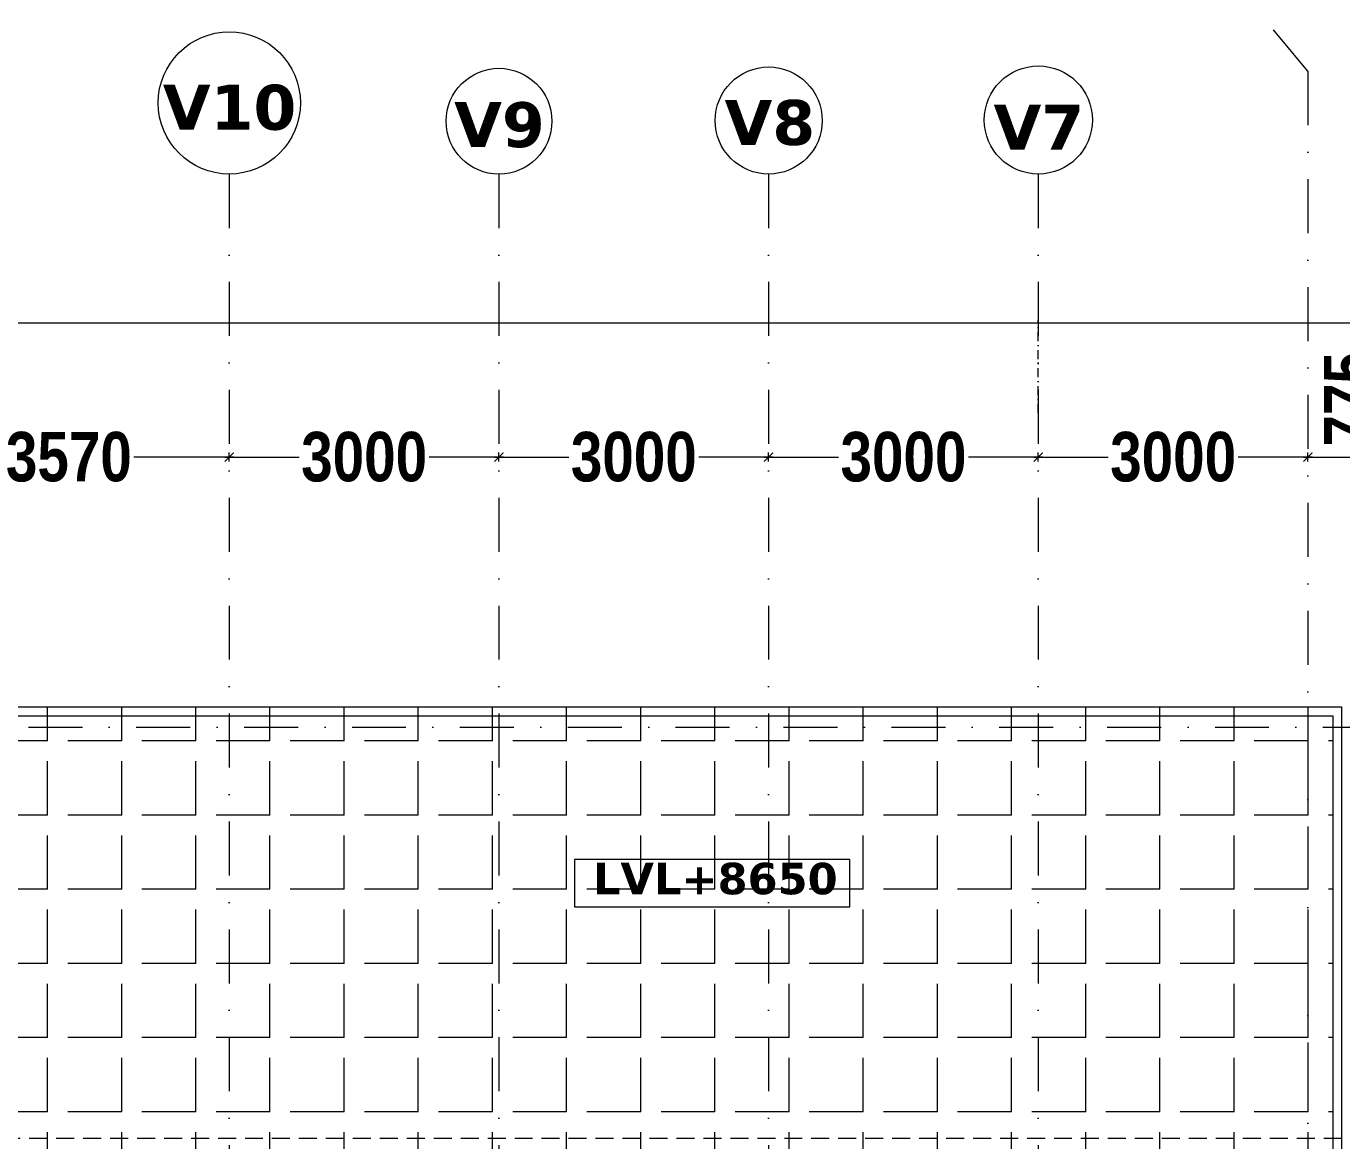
# Model space of a CAD drawing. Header units: millimetres. Extents: x -3092155 to 4513934, y -12317808 to 1850003.
# Drawn here: x -402592 to -387959, y -5510385 to -5497991 of the extents above; entities that cross this region are included whole.
import ezdxf

# ---------------------------------------------------------------- set-up
doc = ezdxf.new("R2010")
doc.units = ezdxf.units.MM
doc.header["$LTSCALE"] = 2
doc.header["$MEASUREMENT"] = 0
doc.header["$PDMODE"] = 34
doc.header["$PDSIZE"] = 500
doc.linetypes.add('DASHDOT', pattern=[1, 0.5, -0.25, 0, -0.25])
doc.linetypes.add('DASHED2', pattern=[0.375, 0.25, -0.125])
for name, color, linetype, lineweight in [('D DIM', 250, 'Continuous', 9), ('GRID', 251, 'DASHDOT', 5), ('HAT', 42, 'Continuous', 5), ('Layer1', 251, 'Continuous', 0), ('RAILING', 47, 'Continuous', 13), ('ST TEXT', 251, 'DASHDOT', 5), ('TEXT', 7, 'Continuous', 13)]:
    doc.layers.add(name, color=color, linetype=linetype, lineweight=lineweight)
doc.layers.add('DOT', color=7, linetype='DASHED2', lineweight=0, true_color=0x89067c)
doc.styles.add('COLOUMNN DIM', font='ARIALNB.TTF', dxfattribs={"height": 550})
doc.styles.add('INNER DIM', font='ARIALNB.TTF', dxfattribs={"height": 250})
doc.styles.add('style2', font='verdana.ttf')
doc.dimstyles.new('external final', dxfattribs={"dimscale": 0, "dimtxt": 250, "dimasz": 100, "dimexe": 50, "dimexo": 50, "dimgap": 50, "dimtad": 0, "dimdec": 0, "dimzin": 0, "dimdsep": 46, "dimtxsty": 'INNER DIM', "dimblk": 'ARCHTICK', "dimcen": 100, "dimdle": 50, "dimclrd": 256, "dimclre": 256, "dimclrt": 256, "dimadec": 0, "dimazin": 0, "dimtfac": 1, "dimtdec": 0, "dimtix": 1, "dimtmove": 1, "dimatfit": 3, "dimfxl": 50, "dimfxlon": 1, "dimtolj": 1, "dimtzin": 0, "dimlwd": -1, "dimlwe": -1, "dimarcsym": 1})

# ---------------------------------------------------------------- blocks, each defined once
blk = doc.blocks.new('_ArchTick')
at = {"color": 0, "linetype": 'ByBlock', "const_width": 0.15}
blk.add_lwpolyline([(-0.5, -0.5), (0.5, 0.5)], dxfattribs=at)
blk = doc.blocks.new('*D1008')
at = {"layer": 'D DIM', "ltscale": 100, "transparency": 16777216}
for p, q in [((-403904, -5502831), (-403904, -5502731)), ((-400334, -5502831), (-400334, -5502731)), ((-403954, -5502781), (-402843, -5502781)), ((-400284, -5502781), (-401395, -5502781))]:
    blk.add_line(p, q, dxfattribs=at)
at = {"layer": 'Defpoints', "color": 0, "lineweight": 50, "ltscale": 100, "transparency": 16777216}
for p in [(-400334, -5502781), (-403904, -5503520), (-400334, -5503611)]:
    blk.add_point(p, dxfattribs=at)
at = {"layer": 'D DIM', "ltscale": 100, "transparency": 16777216, "xscale": 100, "yscale": 100, "zscale": 100, "rotation": 180}
blk.add_blockref('_ArchTick', (-403904, -5502781), dxfattribs=at)
at = {"layer": 'D DIM', "ltscale": 100, "transparency": 16777216, "xscale": 100, "yscale": 100, "zscale": 100}
blk.add_blockref('_ArchTick', (-400334, -5502781), dxfattribs=at)
at = {"layer": 'D DIM', "ltscale": 100, "transparency": 16777216, "insert": (-402119, -5502781), "char_height": 550, "attachment_point": 5, "style": 'COLOUMNN DIM'}
blk.add_mtext('\\A1;3570', dxfattribs=at)
blk = doc.blocks.new('*D1009')
at = {"layer": 'D DIM', "ltscale": 100, "transparency": 16777216}
for p, q in [((-400334, -5502831), (-400334, -5502731)), ((-397334, -5502831), (-397334, -5502731)), ((-400384, -5502781), (-399558, -5502781)), ((-397284, -5502781), (-398111, -5502781))]:
    blk.add_line(p, q, dxfattribs=at)
at = {"layer": 'Defpoints', "color": 0, "lineweight": 50, "ltscale": 100, "transparency": 16777216}
for p in [(-397334, -5502781), (-397334, -5503203), (-400334, -5503520)]:
    blk.add_point(p, dxfattribs=at)
at = {"layer": 'D DIM', "ltscale": 100, "transparency": 16777216, "xscale": 100, "yscale": 100, "zscale": 100, "rotation": 180}
blk.add_blockref('_ArchTick', (-400334, -5502781), dxfattribs=at)
at = {"layer": 'D DIM', "ltscale": 100, "transparency": 16777216, "xscale": 100, "yscale": 100, "zscale": 100}
blk.add_blockref('_ArchTick', (-397334, -5502781), dxfattribs=at)
at = {"layer": 'D DIM', "ltscale": 100, "transparency": 16777216, "insert": (-398834, -5502781), "char_height": 550, "attachment_point": 5, "style": 'COLOUMNN DIM'}
blk.add_mtext('\\A1;3000', dxfattribs=at)
blk = doc.blocks.new('*D1010')
at = {"layer": 'D DIM', "ltscale": 100, "transparency": 16777216}
for p, q in [((-397334, -5502831), (-397334, -5502731)), ((-394334, -5502831), (-394334, -5502731)), ((-397384, -5502781), (-396558, -5502781)), ((-394284, -5502781), (-395111, -5502781))]:
    blk.add_line(p, q, dxfattribs=at)
at = {"layer": 'Defpoints', "color": 0, "lineweight": 50, "ltscale": 100, "transparency": 16777216}
for p in [(-394334, -5502781), (-397334, -5503726), (-394334, -5503791)]:
    blk.add_point(p, dxfattribs=at)
at = {"layer": 'D DIM', "ltscale": 100, "transparency": 16777216, "xscale": 100, "yscale": 100, "zscale": 100, "rotation": 180}
blk.add_blockref('_ArchTick', (-397334, -5502781), dxfattribs=at)
at = {"layer": 'D DIM', "ltscale": 100, "transparency": 16777216, "xscale": 100, "yscale": 100, "zscale": 100}
blk.add_blockref('_ArchTick', (-394334, -5502781), dxfattribs=at)
at = {"layer": 'D DIM', "ltscale": 100, "transparency": 16777216, "insert": (-395834, -5502781), "char_height": 550, "attachment_point": 5, "style": 'COLOUMNN DIM'}
blk.add_mtext('\\A1;3000', dxfattribs=at)
blk = doc.blocks.new('*D1011')
at = {"layer": 'D DIM', "ltscale": 100, "transparency": 16777216}
for p, q in [((-394334, -5502831), (-394334, -5502731)), ((-391334, -5502831), (-391334, -5502731)), ((-394384, -5502781), (-393558, -5502781)), ((-391284, -5502781), (-392111, -5502781))]:
    blk.add_line(p, q, dxfattribs=at)
at = {"layer": 'Defpoints', "color": 0, "lineweight": 50, "ltscale": 100, "transparency": 16777216}
for p in [(-391334, -5502781), (-391334, -5503690), (-394334, -5503791)]:
    blk.add_point(p, dxfattribs=at)
at = {"layer": 'D DIM', "ltscale": 100, "transparency": 16777216, "xscale": 100, "yscale": 100, "zscale": 100, "rotation": 180}
blk.add_blockref('_ArchTick', (-394334, -5502781), dxfattribs=at)
at = {"layer": 'D DIM', "ltscale": 100, "transparency": 16777216, "xscale": 100, "yscale": 100, "zscale": 100}
blk.add_blockref('_ArchTick', (-391334, -5502781), dxfattribs=at)
at = {"layer": 'D DIM', "ltscale": 100, "transparency": 16777216, "insert": (-392834, -5502781), "char_height": 550, "attachment_point": 5, "style": 'COLOUMNN DIM'}
blk.add_mtext('\\A1;3000', dxfattribs=at)
blk = doc.blocks.new('*D1012')
at = {"layer": 'D DIM', "ltscale": 100, "transparency": 16777216}
for p, q in [((-391334, -5502831), (-391334, -5502731)), ((-388334, -5502831), (-388334, -5502731)), ((-391384, -5502781), (-390558, -5502781)), ((-388284, -5502781), (-389111, -5502781))]:
    blk.add_line(p, q, dxfattribs=at)
at = {"layer": 'Defpoints', "color": 0, "lineweight": 50, "ltscale": 100, "transparency": 16777216}
for p in [(-388334, -5502781), (-391334, -5503900), (-388334, -5505561)]:
    blk.add_point(p, dxfattribs=at)
at = {"layer": 'D DIM', "ltscale": 100, "transparency": 16777216, "xscale": 100, "yscale": 100, "zscale": 100, "rotation": 180}
blk.add_blockref('_ArchTick', (-391334, -5502781), dxfattribs=at)
at = {"layer": 'D DIM', "ltscale": 100, "transparency": 16777216, "xscale": 100, "yscale": 100, "zscale": 100}
blk.add_blockref('_ArchTick', (-388334, -5502781), dxfattribs=at)
at = {"layer": 'D DIM', "ltscale": 100, "transparency": 16777216, "insert": (-389834, -5502781), "char_height": 550, "attachment_point": 5, "style": 'COLOUMNN DIM'}
blk.add_mtext('\\A1;3000', dxfattribs=at)
blk = doc.blocks.new('*D1013')
at = {"layer": 'D DIM', "ltscale": 100, "transparency": 16777216}
for p, q in [((-388334, -5502831), (-388334, -5502731)), ((-387559, -5502831), (-387559, -5502731)), ((-388384, -5502781), (-387509, -5502781))]:
    blk.add_line(p, q, dxfattribs=at)
at = {"layer": 'Defpoints', "color": 0, "lineweight": 50, "ltscale": 100, "transparency": 16777216}
for p in [(-387559, -5502781), (-388334, -5505561), (-387559, -5505561)]:
    blk.add_point(p, dxfattribs=at)
at = {"layer": 'D DIM', "ltscale": 100, "transparency": 16777216, "xscale": 100, "yscale": 100, "zscale": 100, "rotation": 180}
blk.add_blockref('_ArchTick', (-388334, -5502781), dxfattribs=at)
at = {"layer": 'D DIM', "ltscale": 100, "transparency": 16777216, "xscale": 100, "yscale": 100, "zscale": 100}
blk.add_blockref('_ArchTick', (-387559, -5502781), dxfattribs=at)
at = {"layer": 'D DIM', "ltscale": 100, "transparency": 16777216, "insert": (-387877, -5502139), "char_height": 550, "attachment_point": 5, "rotation": 90, "style": 'COLOUMNN DIM'}
blk.add_mtext('\\A1;775', dxfattribs=at)
blk = doc.blocks.new('*D988')
at = {"layer": 'D DIM', "ltscale": 100, "transparency": 16777216}
for p, q in [((-456514, -5501342), (-456514, -5501242)), ((-372984, -5501342), (-372984, -5501242)), ((-456564, -5501292), (-415647, -5501292)), ((-372934, -5501292), (-413851, -5501292))]:
    blk.add_line(p, q, dxfattribs=at)
at = {"layer": 'Defpoints', "color": 0, "lineweight": 50, "ltscale": 100, "transparency": 16777216}
for p in [(-372984, -5501292), (-372984, -5503658), (-456514, -5504184)]:
    blk.add_point(p, dxfattribs=at)
at = {"layer": 'D DIM', "ltscale": 100, "transparency": 16777216, "xscale": 100, "yscale": 100, "zscale": 100, "rotation": 180}
blk.add_blockref('_ArchTick', (-456514, -5501292), dxfattribs=at)
at = {"layer": 'D DIM', "ltscale": 100, "transparency": 16777216, "xscale": 100, "yscale": 100, "zscale": 100}
blk.add_blockref('_ArchTick', (-372984, -5501292), dxfattribs=at)
at = {"layer": 'D DIM', "ltscale": 100, "transparency": 16777216, "insert": (-414749, -5501292), "char_height": 550, "attachment_point": 5, "style": 'COLOUMNN DIM'}
blk.add_mtext('\\A1;83530', dxfattribs=at)

msp = doc.modelspace()

# ---------------------------------------------------------------- hatches: boundary and pattern name
at = {"layer": 'HAT', "ltscale": 100}
h = msp.add_hatch(dxfattribs=at)
h.set_pattern_fill('ANGLE', color=256, scale=3000, style=0)
h.set_pattern_definition([(180, (-2287481.95, 738485.4), (0, 825), [600, -225]), (90, (-2287481.95, 738485.4), (825, 5e-14), [600, -225])])
h.paths.add_polyline_path([(-388059.3, -5505561.2), (-444789.3, -5505561.2), (-444789.3, -5511461.2), (-388059.3, -5511461.2)])

# ---------------------------------------------------------------- linework, layer by layer
at = {"layer": 'DOT', "ltscale": 400}
msp.add_line((-386759.3, -5510361.2), (-408980, -5510361.2), dxfattribs=at)
at = {"layer": 'GRID', "color": 5, "ltscale": 600}
for p, q in [((-388333.9, -5498490.8), (-389044.9, -5497630.3)), ((-388333.9, -5498490.8), (-388333.9, -5585574.1)), ((-400333.9, -5499634.4), (-400333.9, -5584428.2)), ((-397334.4, -5499634.4), (-397334.4, -5584428.2)), ((-394333.9, -5499634.4), (-394333.9, -5584428.2)), ((-391333.9, -5499634.4), (-391333.9, -5584428.2))]:
    msp.add_line(p, q, dxfattribs=at)
at = {"layer": 'GRID', "color": 6, "ltscale": 600}
msp.add_line((-460173.8, -5505786.2), (-367334.4, -5505786.2), dxfattribs=at)
at = {"layer": 'Layer1', "ltscale": 100}
msp.add_lwpolyline([(-393430.4, -5507257.7), (-396493, -5507257.7), (-396493, -5507784.8), (-393430.4, -5507784.8)], close=True, dxfattribs=at)
at = {"layer": 'RAILING', "ltscale": 100}
for p, q in [((-444888.9, -5505561.2), (-387959.3, -5505561.2)), ((-444789.3, -5505661.2), (-388058.9, -5505661.2)), ((-388058.9, -5505661.2), (-388058.9, -5511561.2)), ((-387959.3, -5505561.2), (-387959.3, -5511561.2))]:
    msp.add_line(p, q, dxfattribs=at)
at = {"layer": 'ST TEXT', "ltscale": 100}
for q in [(-391334.4, -5501260.5), (-391334.4, -5501260.6)]:
    msp.add_line((-391334.4, -5502292.1), q, dxfattribs=at)
at = {"layer": 'ST TEXT', "linetype": 'ByBlock', "ltscale": 1200}
for centre, radius in [((-400333.9, -5498843.1), 791.2), ((-397333.9, -5499046.1), 588.2), ((-394333.5, -5499038.8), 595.5), ((-391333.9, -5499033.2), 601.1)]:
    msp.add_circle(centre, radius, dxfattribs=at)

# ---------------------------------------------------------------- texts
at = {"layer": 'ST TEXT', "ltscale": 0.1, "char_height": 450, "attachment_point": 5, "style": 'style2'}
for s, insert in [('{\\fVerdana|b1|i0|c0|p34;\\H1.1111x;V10}', (-400330.7, -5498895.6)), ('{\\fVerdana|b1|i0|c0|p34;\\H1.1111x;V9}', (-397328.2, -5499088.9)), ('{\\fVerdana|b1|i0|c0|p34;\\H1.1111x;V8}', (-394320.4, -5499065)), ('{\\fVerdana|b1|i0|c0|p34;\\H1.1111x;V7}', (-391327.6, -5499113.9))]:
    msp.add_mtext(s, dxfattribs=dict(at, insert=insert))
at = {"layer": 'TEXT', "ltscale": 0.1, "insert": (-394927.1, -5507472.5), "char_height": 350, "attachment_point": 5, "style": 'style2'}
msp.add_mtext('\\pt3850;{\\fVerdana|b1|i0|c0|p34;LVL+8650}', dxfattribs=at)

# ---------------------------------------------------------------- dimensions: what is measured, and where the dimension line sits
at = {"layer": 'D DIM', "ltscale": 100}
for base, p1, p2, picture, middle in [((-372983.9, -5501291.7), (-456513.9, -5504183.6), (-372983.9, -5503657.7), '*D988', (-414748.9, -5501291.7)), ((-400333.9, -5502780.9), (-403903.9, -5503520.2), (-400333.9, -5503610.7), '*D1008', (-402118.9, -5502780.9)), ((-397334.3618, -5502780.8904), (-400333.9483, -5503519.7172), (-397334.3618, -5503203.3038), '*D1009', (-398834.155, -5502780.8904)), ((-394334.4, -5502780.9), (-397334.4, -5503725.7), (-394334.4, -5503791.2), '*D1010', (-395834.4, -5502780.9)), ((-391333.9483, -5502780.8904), (-394334.3618, -5503791.2172), (-391333.9483, -5503690.2172), '*D1011', (-392834.155, -5502780.8904)), ((-388334.3618, -5502780.8904), (-391333.9483, -5503899.7172), (-388334.3618, -5505561.2133), '*D1012', (-389834.155, -5502780.8904))]:
    dim = msp.add_linear_dim(base=base, p1=p1, p2=p2, dimstyle='external final', override={"dimscale": 1, "dimtxsty": 'COLOUMNN DIM'}, dxfattribs=at)
    dim.commit()
    dim.dimension.update_dxf_attribs({"geometry": picture, "text_midpoint": middle})
dim = msp.add_linear_dim(base=(-387559.4, -5502780.9), p1=(-388334.4, -5505561.2), p2=(-387559.4, -5505561.2), dimstyle='external final', override={"dimscale": 1, "dimtxsty": 'COLOUMNN DIM', "dimtmove": 2}, dxfattribs=at)
dim.commit()
dim.dimension.update_dxf_attribs({"geometry": '*D1013', "text_midpoint": (-387876.9, -5502138.7), "dimtype": 160, "text_rotation": 90})

doc.saveas('drawing.dxf')
